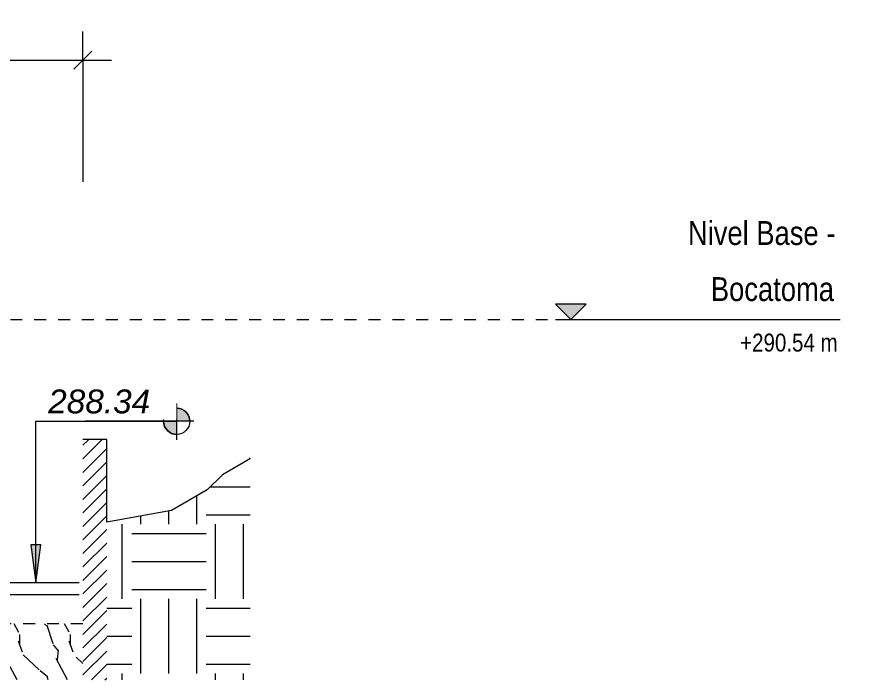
# Model space of a CAD drawing. Header units: metres. Extents: x 118 to 503, y -395 to 55.
# Drawn here: x 377.45 to 384.62, y 1.7 to 7.25 of the extents above; entities that cross this region are included whole.
import ezdxf

# ---------------------------------------------------------------- set-up
doc = ezdxf.new("R2010")
doc.units = ezdxf.units.M
doc.linetypes.add('Basculante', pattern=[0.003969, 0.002381, -0.001587])
doc.linetypes.add('Centre', pattern=[0.03175, 0.00635, -0.00475, 0.0159, -0.00475])
for name, color, linetype, lineweight in [('A-ANNO-DIMS', 7, 'Continuous', 9), ('A-ANNO-DIMS-100', 7, 'Continuous', 9), ('A-DETL-GENF', 7, 'Continuous', 9), ('A-DETL-THIN', 7, 'Continuous', 9), ('A-FLOR-LEVL', 7, 'Continuous', 9), ('A-WALL', 7, 'Continuous', 9), ('C-TOPO-PATT', 7, 'Continuous', 9), ('G-ANNO-DIMS', 7, 'Continuous', 9), ('S-BEAM', 7, 'Continuous', 9)]:
    doc.layers.add(name, color=color, linetype=linetype, lineweight=lineweight)
doc.layers.add('C-TOPO', color=7, linetype='Continuous', lineweight=9, true_color=0x7f7f7f)
doc.styles.add('Arial_I', font='ariali.ttf', dxfattribs={"height": 0.2})
doc.styles.add('Saira Condensed', font='SairaCondensed-Regular.ttf', dxfattribs={"height": 0.2})
doc.styles.add('Saira Condensed_1', font='SairaCondensed-Regular.ttf', dxfattribs={"height": 0.15})
doc.styles.add('Tahoma_1', font='tahoma.ttf', dxfattribs={"height": 0.2})
doc.dimstyles.new('R_Tahoma_2_0_2', dxfattribs={"dimscale": 0.3048, "dimtxt": 0.208804, "dimasz": 0.492126, "dimexe": 0.787402, "dimexo": 0.492126, "dimgap": 0.328084, "dimtad": 1, "dimrnd": 0.01, "dimzin": 0, "dimdsep": 46, "dimtxsty": 'Tahoma_1', "dimblk1": 'OBLIQUE', "dimblk2": 'OBLIQUE', "dimsah": 1, "dimcen": 0.09, "dimdle": 0.787402, "dimazin": 2, "dimtfac": 1, "dimtdec": 4, "dimtix": 1, "dimtmove": 0, "dimatfit": 3, "dimfxl": 1, "dimtvp": 1, "dimtolj": 1, "dimtzin": 0, "dimarcsym": 2})

# ---------------------------------------------------------------- blocks, each defined once
blk = doc.blocks.new('RHS-Rectangular Hollow Section - 100 x 100-1840658-Sección 01')
at = {"layer": 'S-BEAM'}
for p, q in [((63.2641, 2.5167), (60.6689, 2.5167)), ((60.669, 2.4231), (60.669, 2.5103)), ((60.6689, 2.4167), (63.2641, 2.4167))]:
    blk.add_line(p, q, dxfattribs=at)
for centre, major_axis, start_param, end_param in [((60.6689, 2.5103), (0, 0.0064), 4.712389, 6.283185), ((60.6689, 2.5103), (0, 0.0032), 5.759587, 6.283185), ((60.6689, 2.4231), (0, 0.0064), 3.141593, 4.712389), ((60.6689, 2.4231), (0, 0.0032), 3.141593, 3.665191)]:
    blk.add_ellipse(centre, major_axis=major_axis, ratio=0.012719, start_param=start_param, end_param=end_param, dxfattribs=at)
blk = doc.blocks.new('Level - Con_Triangulo-1145791-Sección 01')
at = {"layer": 'A-FLOR-LEVL', "true_color": 0xe2e2e2}
blk.add_hatch(color=254, dxfattribs=at).paths.add_polyline_path([(67.5124, 4.85), (67.3837, 4.7213), (67.2551, 4.85)])
at = {"layer": 'A-FLOR-LEVL', "color": 253, "true_color": 0xaaaaaa}
for p, q in [((67.5124, 4.85), (67.2551, 4.85)), ((67.2551, 4.85), (67.3837, 4.7213)), ((67.3837, 4.7213), (67.5124, 4.85)), ((67.2551, 4.7213), (69.6395, 4.7213))]:
    blk.add_line(p, q, dxfattribs=at)
blk = doc.blocks.new('Spot Elevations - Simbolo Cota Elevación-1114047-Sección 01')
at = {"layer": 'G-ANNO-DIMS'}
h = blk.add_hatch(color=256, dxfattribs=at)
edge = h.paths.add_edge_path()
edge.add_line((64.0816, 3.8691), (64.1916, 3.8691))
edge.add_arc((64.0816, 3.8691), 0.11, 0, 90)
edge.add_line((64.0816, 3.9791), (64.0816, 3.8691))
h = blk.add_hatch(color=256, dxfattribs=at)
edge = h.paths.add_edge_path()
edge.add_line((64.0816, 3.8691), (63.9716, 3.8691))
edge.add_arc((64.0816, 3.8691), 0.11, 180, 270)
edge.add_line((64.0816, 3.7591), (64.0816, 3.8691))
for p, q in [((64.0816, 3.7126), (64.0816, 4.019)), ((64.2239, 3.8691), (63.316, 3.8691))]:
    blk.add_line(p, q, dxfattribs=at)
blk.add_circle((64.0816, 3.8691), 0.11, dxfattribs=at)
for start, end in [(0, 90), (180, 270)]:
    blk.add_arc((64.0816, 3.8691), 0.11, start, end, dxfattribs=at)
blk = doc.blocks.new('DIMBLOCK27-Sección 01')
at = {"layer": 'A-ANNO-DIMS-100'}
for p, q in [((374.908, 6.8945), (374.908, 7.1345)), ((377.9963, 6.8945), (377.9963, 7.1345)), ((374.668, 6.8945), (378.2363, 6.8945)), ((374.908, 6.8945), (374.908, 5.9398)), ((377.9963, 6.8945), (377.9963, 5.8755))]:
    blk.add_line(p, q, dxfattribs=at)
at = {"layer": 'A-ANNO-DIMS-100', "lineweight": 18}
for p, q in [((374.908, 6.8945), (374.983, 6.9695)), ((377.9963, 6.8945), (378.0713, 6.9695)), ((374.908, 6.8945), (374.833, 6.8195)), ((377.9963, 6.8945), (377.9213, 6.8195))]:
    blk.add_line(p, q, dxfattribs=at)
at = {"layer": 'A-ANNO-DIMS-100', "color": 0, "insert": (376.187, 7.2508), "char_height": 0.2, "width": 0.636356, "attachment_point": 1, "line_spacing_factor": 0.994306, "style": 'Tahoma_1'}
blk.add_mtext('3.09', dxfattribs=at)
blk = doc.blocks.new('_Oblique')
at = {"color": 0, "linetype": 'ByBlock', "lineweight": -2}
blk.add_line((-0.5, -0.5), (0.5, 0.5), dxfattribs=at)

msp = doc.modelspace()

# ---------------------------------------------------------------- hatches: boundary and pattern name
at = {"layer": 'A-DETL-GENF', "true_color": 0xc0c0c0}
h = msp.add_hatch(dxfattribs=at)
h.set_pattern_fill('FP_898', color=9, style=0, pattern_type=2)
h.set_pattern_definition([(0, (373.40483, 4.959), (0.625, 0.625), [0.625, -0.625]), (0, (373.40483, 5.193), (0.625, 0.625), [0.625, -0.625]), (0, (373.40483, 5.428), (0.625, 0.625), [0.625, -0.625]), (90, (373.48283, 5.506), (-0.625, 0.625), [0.625, -0.625]), (90, (373.71683, 5.506), (-0.625, 0.625), [0.625, -0.625]), (90, (373.95083, 5.506), (-0.625, 0.625), [0.625, -0.625])])
h.paths.add_polyline_path([(378.6313, 1.7025), (379.3968, 1.7025), (379.3968, 3.5637), (379.374, 3.5408), (379.1652, 3.4203), (379.0383, 3.2934), (378.7383, 3.1202), (378.1963, 3.0246), (378.1963, 1.7025), (378.23, 1.7025)])
at = {"layer": 'A-WALL', "true_color": 0x808080}
h = msp.add_hatch(dxfattribs=at)
h.set_pattern_fill('FP_896', color=8, style=0, pattern_type=2)
h.set_pattern_definition([(45, (373.404835, 4.959), (-0.0565685, 0.0565685), [])])
h.paths.add_polyline_path([(377.9963, 1.7025), (378.1963, 1.7025), (378.1963, 3.7163), (377.9963, 3.7163), (377.9963, 2.3921)])
at = {"layer": 'C-TOPO-PATT', "true_color": 0xc0c0c0}
h = msp.add_hatch(dxfattribs=at)
h.set_pattern_fill('FP_897', color=9, style=0, pattern_type=2)
h.set_pattern_definition([(108.435, (373.51483, 4.959), (-0.4231673, 0.846323), [0.16058, -1.178]), (139.399, (373.463835, 5.111), (-2.53922528, 2.11600255), [0.07803, -3.823]), (136.848, (373.827835, 5.162), (-6.34780507, 5.92454487), [0.18561, -9.095]), (109.983, (373.691835, 5.289), (-1.26936841, 3.38500157), [0.09906, -4.854]), (90, (373.65783, 4.959), (-0.42316, 0.42316), [0.08463, -0.33853]), (118.443, (373.657835, 5.044), (2.96219494, -5.501194906), [0.231, -11.319]), (84.289, (373.547835, 5.247), (-0.4232263, -3.8087894), [0.08506, -4.168]), (129.806, (373.556835, 5.331), (1.69265315, -2.11578397), [0.0661, -3.239])])
h.paths.add_polyline_path([(376.3586, 1.7025), (377.9963, 1.7025), (377.9963, 2.1715), (374.908, 2.1715), (374.908, 1.7025), (376.3348, 1.7025)])
at = {"layer": 'G-ANNO-DIMS'}
msp.add_hatch(color=256, dxfattribs=at).paths.add_polyline_path([(377.6021, 2.5167), (377.6439, 2.8342), (377.5603, 2.8342)])

# ---------------------------------------------------------------- linework, layer by layer
at = {"layer": 'A-DETL-THIN'}
for p, q in [((379.374, 3.5408), (379.1652, 3.4203)), ((379.3968, 3.5637), (379.374, 3.5408)), ((379.1652, 3.4203), (379.0383, 3.2934)), ((379.0383, 3.2934), (378.7383, 3.1202)), ((378.7383, 3.1202), (378.1963, 3.0246))]:
    msp.add_line(p, q, dxfattribs=at)
at = {"layer": 'A-FLOR-LEVL', "color": 253, "linetype": 'Centre', "true_color": 0xaaaaaa}
msp.add_line((364.5891, 4.7213), (381.9559, 4.7213), dxfattribs=at)
at = {"layer": 'A-WALL', "lineweight": 18}
for p, q in [((378.1963, 3.7163), (377.9963, 3.7163)), ((378.1963, 3.0246), (378.1963, 3.7163))]:
    msp.add_line(p, q, dxfattribs=at)
at = {"layer": 'C-TOPO', "color": 7, "linetype": 'Basculante'}
msp.add_line((377.9963, 2.1715), (374.908, 2.1715), dxfattribs=at)
at = {"layer": 'G-ANNO-DIMS'}
for p, q in [((377.6021, 3.8691), (378.7825, 3.8691)), ((377.6021, 2.5167), (377.6021, 3.8691)), ((377.6439, 2.8342), (377.5603, 2.8342)), ((377.5603, 2.8342), (377.6021, 2.5167)), ((377.6021, 2.5167), (377.6439, 2.8342))]:
    msp.add_line(p, q, dxfattribs=at)

# ---------------------------------------------------------------- block references
at = {"layer": 'A-FLOR-LEVL', "color": 253, "true_color": 0xaaaaaa}
msp.add_blockref('Level - Con_Triangulo-1145791-Sección 01', (314.7008, 0), dxfattribs=at)
at = {"layer": 'G-ANNO-DIMS'}
msp.add_blockref('Spot Elevations - Simbolo Cota Elevación-1114047-Sección 01', (314.7008, 0), dxfattribs=at)
at = {"layer": 'S-BEAM'}
msp.add_blockref('RHS-Rectangular Hollow Section - 100 x 100-1840658-Sección 01', (314.7008, 0), dxfattribs=at)

# ---------------------------------------------------------------- texts
at = {"layer": 'A-FLOR-LEVL', "color": 9, "true_color": 0xb7b7b7, "attachment_point": 1, "bg_fill": 3, "box_fill_scale": 1.25, "bg_fill_color": 256, "bg_fill_true_color": 13158600, "bg_fill_transparency": 0}
for s, insert, char_height, width, style in [('Nivel Base -', (383.0645, 5.5457), 0.2, 1.507172, 'Saira Condensed'), ('+290.54 m', (383.5015, 4.6031), 0.15, 0.978059, 'Saira Condensed_1')]:
    msp.add_mtext(s, dxfattribs=dict(at, insert=insert, char_height=char_height, width=width, style=style))

# ---------------------------------------------------------------- dimensions: what is measured, and where the dimension line sits
at = {"layer": 'A-ANNO-DIMS'}
dim = msp.add_linear_dim(base=(377.9963, 6.8945), p1=(374.908, 5.7898), p2=(377.9963, 5.7255), dimstyle='R_Tahoma_2_0_2', override={"dimpost": '<>', "dimfxl": 3.088915}, dxfattribs=at)
dim.commit()
dim.dimension.update_dxf_attribs({"geometry": 'DIMBLOCK27-Sección 01', "text_midpoint": (376.4522, 7.0986)})

# ---------------------------------------------------------------- next in the draw order: texts
at = {"layer": 'A-FLOR-LEVL', "color": 9, "true_color": 0xb7b7b7, "insert": (383.2563, 5.0761), "char_height": 0.2, "width": 1.274683, "attachment_point": 1, "style": 'Saira Condensed', "bg_fill": 3, "box_fill_scale": 1.25, "bg_fill_color": 256, "bg_fill_true_color": 13158600, "bg_fill_transparency": 0}
msp.add_mtext('Bocatoma', dxfattribs=at)
at = {"layer": 'G-ANNO-DIMS', "insert": (377.706, 4.135), "char_height": 0.2, "width": 1.023482, "attachment_point": 1, "line_spacing_factor": 0.941778, "style": 'Arial_I', "bg_fill": 3, "box_fill_scale": 1.25, "bg_fill_color": 256, "bg_fill_true_color": 13158600, "bg_fill_transparency": 0}
msp.add_mtext('288.34', dxfattribs=at)

doc.saveas('drawing.dxf')
